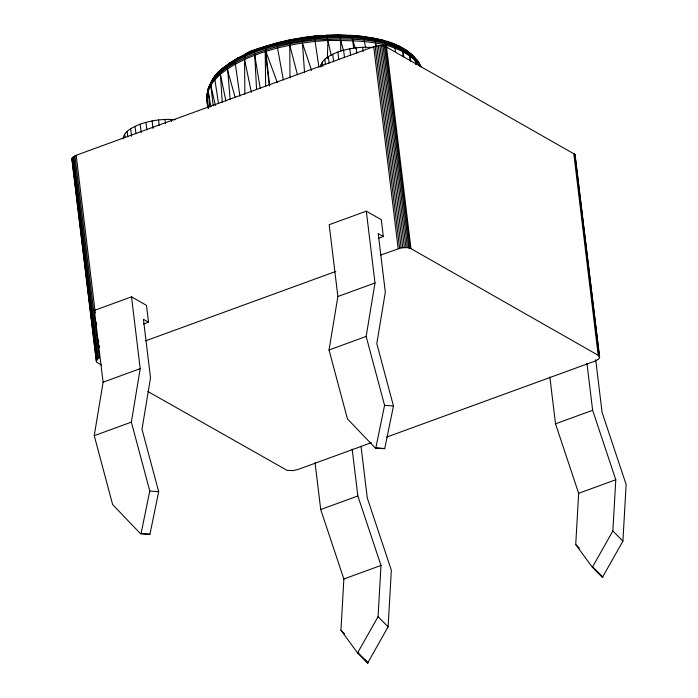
<?xml version="1.0" encoding="UTF-8"?>
<svg xmlns="http://www.w3.org/2000/svg" width="698" height="698" viewBox="0 0 698 698"><rect width="100%" height="100%" fill="white"/><g stroke="black" fill="none" stroke-linecap="round" stroke-linejoin="round"><path stroke-width="1.05" d="M318.942 67.261L314.301 36.095L302.06 37.613L304.537 72.365M314.152 36.915L314.222 36.087L326.795 35.458L331.192 55.308M327.301 58.745L327.973 40.475C358.868 40.65 399.273 39.498 420.248 66.31M361.058 446.563L367.288 498.006L391.342 570.222L388.114 626.804L367.61 663.1L357.559 652.953L340.938 630.207L343.87 578.991L320.722 509.523L315.051 462.661M357.559 652.953L378.072 616.657L380.995 565.441L357.847 495.973L352.176 449.119M595.726 359.802L602.077 412.326L626.141 484.543L622.904 541.125L602.4 577.42L592.349 567.273L575.728 544.527L578.659 493.303L555.512 423.834L549.841 376.981M592.349 567.273L612.861 530.977L615.784 479.762L592.637 410.284L586.966 363.431M101.507 365.089L96.987 362.402L96.307 361.145L71.859 159.161L72.304 157.774L76.187 155.27L373.727 46.687L379.921 45.51L384.345 45.85L574.978 154.441L599.626 357.079L598.561 359.156L595.298 360.971L386.709 437.088M96.307 361.145L97.371 359.069L99.343 357.795L74.904 155.811M123.005 138.789C124.235 130.596 133.475 127.045 140.193 124.165C151.396 120.292 163.428 118.66 175.25 119.724M320.661 66.659C321.9 58.466 331.131 54.915 337.858 52.036C349.061 48.162 361.093 46.522 372.915 47.586M575.178 155.096L574.742 156.483M231.265 62.244C223.657 67.915 211.808 74.703 210.77 85.331L213.23 105.878M148.534 322.197L143.43 319.291L150.515 377.862L142.008 429.305L158.682 491.689L149.957 534.206L149.433 534.389L140.534 533.743L112.657 504.584L94.239 435.674L103.086 382.207L94.396 310.392L131.521 296.842L146.493 305.366L148.534 322.197L143.518 324.029M140.534 533.743L141.057 533.551L149.782 491.034L131.364 422.124L140.211 368.657L131.521 296.842M383.324 236.517L378.22 233.612L385.313 292.183L376.798 343.617L393.471 406L384.746 448.517L384.223 448.709L375.323 448.064L347.447 418.905L329.028 349.986L337.876 296.519L329.186 224.704L366.31 211.154L381.283 219.687L383.324 236.517L378.307 238.35M375.323 448.064L375.847 447.872L384.572 405.355L366.153 336.436L375.001 282.969L366.31 211.154M208.1 108.207C205.177 94.457 208.92 79.398 220.568 70.603M207.323 101.725L207.175 93.436M209.871 107.099L208.083 89.405L209.609 85.392M206.922 94.893L208.318 87.974L213.187 78.935M208.344 108.242C200.466 83.821 226.204 68.291 244.562 59.478C270.772 47.726 299.398 42.098 327.973 40.475M283.353 79.912L277.525 48.014L277.446 44.253L277.9 42.761L290.569 39.891C288.649 39.69 289.914 43.922 289.783 45.222L289.958 77.906M224.8 67.191C220.228 69.713 214.452 73.988 214.897 79.808L218.457 103.225M325.844 36.052L326.533 35.179M208.083 89.405C214.487 73.901 230.139 65.123 244.475 58.056C266.732 48.022 290.804 42.578 315.007 40.022C349.576 38.355 393.236 35.79 419.062 63.204L419.376 64.635M279.724 42.936L278.685 42.308L256.454 49.27L246.699 53.371L236.299 59.199L235.427 61.389L235.357 64.155L239.911 96.167M207.69 92.049L208.475 90.766M210.962 82.46C235.366 51.573 277.961 43.895 314.833 38.783C348.293 36.636 386.526 35.677 414.42 57.192L416.043 64.164M214.923 77.356L216.048 75.846M268.285 45.588L267.613 45.457C261.881 50.09 243.079 48.581 244.562 59.478L244.876 94.326M230.148 62.619C226.484 66.066 219.451 68.282 220.42 74.389L222.269 102.51M277.9 42.761L290.255 39.673M222.077 69.119L223.596 67.636M215.534 75.681C241.604 50.081 279.645 42.194 314.676 37.744C346.077 35.38 380.218 35.371 408.199 51.757L409.499 54.182L410.773 60.962M226.414 65.952L229.651 63.483M337.771 35.214L338.6 34.9C342.29 39.132 339.882 45.981 340.973 50.98M229.18 63.248L237.896 57.838L239.999 57.48M238.899 57.533L228.377 64.094L227.382 66.362L230.139 99.413M237.015 58.405L248.549 53.144M236.299 59.199C271.435 40.72 312.05 34.455 351.417 36.069C368.195 37.195 385.2 39.838 400.556 47.01C403.505 49.462 403.034 53.737 403.872 57.088M245.94 53.877L266.523 45.998L279.183 42.482M254.238 50.753L257.073 49.558M145.62 340.842L335.799 271.435M380.785 255.014L401.149 247.869L407.431 247.598L410.948 248.628L598.203 355.291L599.626 357.079M103.086 382.207L140.211 368.657M337.876 296.519L375.001 282.969M94.239 435.674L131.364 422.124M329.028 349.986L366.153 336.436M371.38 442.689L297.758 469.553L293.177 470.609L287.14 470.391L147.845 391.482M320.722 509.523L357.847 495.973M555.512 423.834L592.637 410.284M343.87 578.991L380.995 565.441M578.659 493.303L615.784 479.762M420.257 65.647L421.095 66.868C409.944 44.192 380.899 38.076 358.057 36.313M267.255 45.946C262.753 48.153 252.798 47.464 254.753 55.194L256.576 89.58M370.272 38.024C375.009 36.575 375.672 43.285 376.266 46.373M267.613 45.457L266.13 46.661L265.685 49.942L269.681 85.976M379.721 40.126C384.197 38.73 385.881 44.21 386.264 47.569M289.984 39.725L302.286 37.84L289.775 40.056M388.254 42.779C393.314 41.426 395.548 47.516 395.338 51.53M302.007 37.919C321.935 35.04 342.212 34.281 362.245 36.505L363.937 38.914L365.639 47.97M314.17 36.366L316.334 36.209M319.571 35.964L326.053 35.485M326.289 35.197L338.6 34.9M338.181 34.917L350.885 35.519L352.603 39.14L353.642 48.092M384.572 405.355L393.471 406M375.847 447.872L384.746 448.517M149.782 491.034L158.682 491.689M141.057 533.551L149.957 534.206M349.742 35.258L362.245 36.505M350.134 35.633L354.095 35.973M360.796 36.209L372.933 38.102M364.129 37.099L366.18 37.404M371.196 37.771L382.792 40.301M380.794 39.908L397.057 45.798M390.61 42.691L400.556 47.01M408.199 51.757L404.857 49.663L407.859 52.027M410.11 53.798L412.623 55.063L419.062 63.204M398.322 45.937L403.924 49.13M415.397 58.876L417.666 60.682L420.807 66.546M406.114 50.116L414.42 57.192M612.861 530.977L622.904 541.125M575.728 544.527L579.323 548.148M592.872 567.081L602.924 577.229M378.072 616.657L388.114 626.804M340.938 630.207L344.533 633.836M358.083 652.761L368.134 662.908M411.436 54.313L412.762 55.831M365.054 659.601L367.61 663.1M416.627 59.679L417.483 61.319M265.798 51.355L277.411 82.722M302.4 43.014L311.648 70.577M352.83 40.545L355.544 48.729M71.859 159.161L72.069 159.816M340.58 40.179L343.486 50.544M227.269 69.146L235.095 97.179M289.783 45.222L297.435 74.703M210.77 85.331L215.438 105.494M244.562 59.478L251.35 92.276M220.42 74.389L225.908 101.044M208.117 90.88L210.84 106.794M254.753 55.194L260.18 88.218M206.966 96.368L208.405 107.169M574.978 154.441L599.547 357.769M574.498 153.839L598.945 355.823M576.836 173.767L577.098 175.931M595.001 323.907L595.263 326.071M573.765 153.307L598.203 355.291M386.509 46.644L410.948 248.628M385.532 46.199L409.979 248.183M384.345 45.85L408.792 247.834M382.993 45.614L407.431 247.598M381.501 45.501L405.939 247.485M379.921 45.51L404.369 247.493M378.316 45.632L402.755 247.616M376.711 45.885L401.149 247.869M375.166 46.234L399.605 248.218M373.727 46.687L398.174 248.671M362.646 47.307L363.161 51.582M356.189 47.813L356.835 53.161M349.777 48.799L350.553 55.203M343.608 50.212L344.515 57.698M337.858 52.036L338.766 59.513M332.71 54.191L333.618 61.677M328.322 56.625L329.09 63.038M324.814 59.269L325.46 64.609M322.31 62.026L322.825 66.301M320.879 64.818L321.132 66.956M171.28 119.41L171.542 121.548M164.981 119.437L165.496 123.712M158.525 119.951L159.17 125.291M152.12 120.928L153.019 128.415M145.943 122.351L146.85 129.828M140.193 124.165L141.232 132.716M135.046 126.329L135.953 133.807M130.657 128.764L131.556 136.241M127.149 131.399L127.795 136.747M124.645 134.156L125.038 137.366M76.187 155.27L95.268 312.974M96.446 322.694L96.708 324.849M98.54 339.978L98.802 342.133M99.195 345.379L99.456 347.534M73.805 156.422L98.243 358.406M72.924 157.085L97.371 359.069M72.304 157.774L96.743 359.758M74.11 173.374L74.372 175.538M74.765 178.775L75.026 180.939M76.204 190.659L76.466 192.823M76.859 196.059L77.12 198.223M78.289 207.943L78.551 210.098M80.383 225.227L80.645 227.382M82.477 242.503L82.739 244.666M83.132 247.903L83.394 250.067M84.571 259.787L84.833 261.951M85.217 265.188L85.479 267.351M86.002 271.67L86.264 273.825M86.657 277.071L86.918 279.226M88.096 288.955L88.358 291.11M90.19 306.23L90.452 308.394M90.845 311.631L91.106 313.795M92.276 323.514L92.537 325.678M92.93 328.915L93.192 331.079M93.584 334.316L93.846 336.48M94.37 340.799L94.631 342.954M95.024 346.199L95.286 348.354M96.464 358.083L96.725 360.238M71.946 158.472L96.507 361.8M269.254 84.999L265.214 51.556L265.65 86.36M415.293 59.932L415.781 64.216M385.732 45.475L385.915 47.647M409.796 55.604L410.215 61.005M207.001 95.966L207.289 100.242M402.973 51.713L403.06 56.041M375.568 43.206L375.611 46.443"/></g></svg>
